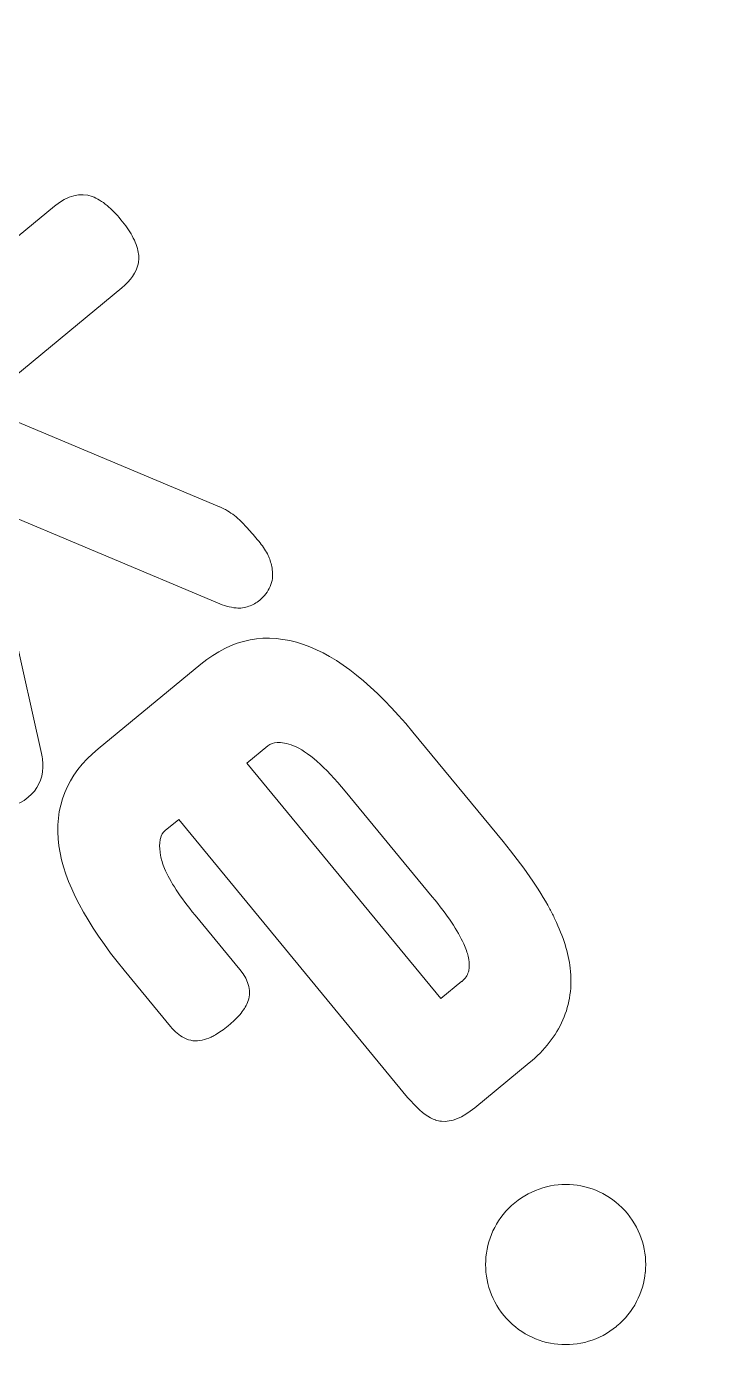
# Model space of a CAD drawing. Header units: inches. Extents: x -11.8 to 6.2, y -5.8 to 5.2.
# Drawn here: x -10.5957 to -10.385, y -0.6259 to -0.2144 of the extents above; entities that cross this region are included whole.
import ezdxf

# ---------------------------------------------------------------- set-up
doc = ezdxf.new("R2010")
doc.units = ezdxf.units.IN
doc.header["$MEASUREMENT"] = 0
doc.layers.add('VIEW_HATCHES', color=7, linetype='Continuous')

msp = doc.modelspace()

# ---------------------------------------------------------------- linework, layer by layer
at = {"layer": 'VIEW_HATCHES', "color": 4, "lineweight": 5}
for points in [[(-7.45053, -1.05109), (-7.45053, -1.05109), (-8.80115, -1.78402), (-8.80115, -1.78402), (-8.80115, -1.78402), (-8.8679, -1.82032), (-8.94733, -1.8251), (-9.01796, -1.79706), (-9.01796, -1.79706), (-9.08859, -1.76902), (-9.14326, -1.71061), (-9.16693, -1.6384), (-9.16693, -1.6384), (-9.16693, -1.6384), (-9.64428, -0.17775), (-9.64428, -0.17775), (-9.64428, -0.17775), (-9.64428, -0.17775), (-9.64428, -0.17775), (-9.64428, -0.17775), (-9.64428, -0.17775), (-9.67043, -0.1607), (-11.00021, 0.69733), (-11.71428, 1.16294), (-11.71428, 1.16294), (-11.74568, 1.18339), (-11.75828, 1.2232), (-11.74443, 1.25802), (-11.74443, 1.25802), (-11.74443, 1.25802), (-11.28244, 2.4185), (-11.28244, 2.4185), (-11.28244, 2.4185), (-11.2686, 2.45331), (-11.23206, 2.47353), (-11.1952, 2.46684), (-11.1952, 2.46684), (-10.18202, 2.28256), (-8.80084, 2.02363), (-8.77013, 2.01805), (-8.77013, 2.01805), (-8.77013, 2.01805), (-8.77013, 2.01805), (-8.77013, 2.01805), (-8.77013, 2.01805), (-8.77013, 2.01805), (-7.41952, 2.75097), (-7.41952, 2.75097), (-7.41952, 2.75097), (-7.35276, 2.78728), (-7.27332, 2.79205), (-7.2027, 2.76401), (-7.2027, 2.76401), (-7.13207, 2.73597), (-7.07741, 2.67756), (-7.05373, 2.60535), (-7.05373, 2.60535), (-7.05373, 2.60535), (-6.57638, 1.14471), (-6.57638, 1.14471), (-6.57638, 1.14471), (-6.57638, 1.14471), (-6.57638, 1.14471), (-6.57638, 1.14471), (-6.57638, 1.14471), (-6.55024, 1.12766), (-5.17695, 0.24126), (-4.50639, -0.19598), (-4.50639, -0.19598), (-4.47499, -0.21644), (-4.46239, -0.25624), (-4.47624, -0.29106), (-4.47624, -0.29106), (-4.47624, -0.29106), (-4.93822, -1.45154), (-4.93822, -1.45154), (-4.93822, -1.45154), (-4.95207, -1.48635), (-4.9886, -1.50658), (-5.02547, -1.49989), (-5.02547, -1.49989), (-6.03865, -1.3156), (-7.41982, -1.05668), (-7.45053, -1.05109), (-7.45053, -1.05109), (-7.45053, -1.05109), (-7.45053, -1.05109), (-7.45053, -1.05109)], [(-10.37932, -1.09702), (-10.37932, -1.09702), (-10.77609, -1.01295), (-10.77609, -1.01295), (-10.77609, -1.01295), (-10.79796, -1.01067), (-10.81962, -0.99843), (-10.83522, -0.97953), (-10.83522, -0.97953), (-10.85082, -0.96063), (-10.85873, -0.9369), (-10.85683, -0.91499), (-10.85683, -0.91499), (-10.85683, -0.91499), (-10.86355, -0.50948), (-10.86355, -0.50948), (-10.86355, -0.50948), (-10.86355, -0.50948), (-10.86355, -0.50948), (-10.86355, -0.50948), (-10.86355, -0.50948), (-10.86857, -0.50083), (-11.1248, -0.06317), (-11.26185, 0.17306), (-11.26185, 0.17306), (-11.26787, 0.18343), (-11.2667, 0.19544), (-11.25907, 0.20174), (-11.25907, 0.20174), (-11.25907, 0.20174), (-11.00456, 0.41148), (-11.00456, 0.41148), (-11.00456, 0.41148), (-10.99693, 0.41778), (-10.98493, 0.41661), (-10.97588, 0.40872), (-10.97588, 0.40872), (-10.72739, 0.1917), (-10.38951, -0.10604), (-10.38198, -0.11262), (-10.38198, -0.11262), (-10.38198, -0.11262), (-10.38198, -0.11262), (-10.38198, -0.11262), (-10.38198, -0.11262), (-10.38198, -0.11262), (-9.9857, -0.1971), (-9.9857, -0.1971), (-9.9857, -0.1971), (-9.96383, -0.19938), (-9.94217, -0.21163), (-9.92657, -0.23052), (-9.92657, -0.23052), (-9.91097, -0.24942), (-9.90307, -0.27315), (-9.90496, -0.29506), (-9.90496, -0.29506), (-9.90496, -0.29506), (-9.89775, -0.70016), (-9.89775, -0.70016), (-9.89775, -0.70016), (-9.89775, -0.70016), (-9.89775, -0.70016), (-9.89775, -0.70016), (-9.89775, -0.70016), (-9.89273, -0.7088), (-9.62815, -1.16086), (-9.49945, -1.3827), (-9.49945, -1.3827), (-9.49342, -1.39308), (-9.49459, -1.40508), (-9.50222, -1.41138), (-9.50222, -1.41138), (-9.50222, -1.41138), (-9.75673, -1.62112), (-9.75673, -1.62112), (-9.75673, -1.62112), (-9.76436, -1.62742), (-9.77637, -1.62626), (-9.78542, -1.61836), (-9.78542, -1.61836), (-10.03391, -1.40135), (-10.37179, -1.1036), (-10.37932, -1.09702), (-10.37932, -1.09702), (-10.37932, -1.09702), (-10.37932, -1.09702), (-10.37932, -1.09702)]]:
    msp.add_open_spline(points, degree=3, knots=[0, 0, 0, 0, 0.045455, 0.045455, 0.045455, 0.045455, 0.090909, 0.090909, 0.090909, 0.090909, 0.136364, 0.136364, 0.136364, 0.136364, 0.181818, 0.181818, 0.181818, 0.181818, 0.227273, 0.227273, 0.227273, 0.227273, 0.272727, 0.272727, 0.272727, 0.272727, 0.318182, 0.318182, 0.318182, 0.318182, 0.363636, 0.363636, 0.363636, 0.363636, 0.409091, 0.409091, 0.409091, 0.409091, 0.454545, 0.454545, 0.454545, 0.454545, 0.5, 0.5, 0.5, 0.5, 0.545455, 0.545455, 0.545455, 0.545455, 0.590909, 0.590909, 0.590909, 0.590909, 0.636364, 0.636364, 0.636364, 0.636364, 0.681818, 0.681818, 0.681818, 0.681818, 0.727273, 0.727273, 0.727273, 0.727273, 0.772727, 0.772727, 0.772727, 0.772727, 0.818182, 0.818182, 0.818182, 0.818182, 0.863636, 0.863636, 0.863636, 0.863636, 0.909091, 0.909091, 0.909091, 0.909091, 0.954545, 0.954545, 0.954545, 0.954545, 1, 1, 1, 1], dxfattribs=at)
at = {"layer": 'VIEW_HATCHES', "color": 2, "lineweight": 5}
for points, knots in [([(-10.61046, -0.33024), (-10.61046, -0.33024), (-10.53687, -0.36106), (-10.53687, -0.36106), (-10.53687, -0.36106), (-10.53687, -0.36106), (-10.53687, -0.36105), (-10.53687, -0.36105), (-10.53687, -0.36105), (-10.53687, -0.36105), (-10.53683, -0.36107), (-10.53683, -0.36107), (-10.53683, -0.36107), (-10.53683, -0.36107), (-10.53683, -0.36108), (-10.53683, -0.36108), (-10.53683, -0.36108), (-10.53644, -0.36124), (-10.53611, -0.36138), (-10.53589, -0.36149), (-10.53589, -0.36149), (-10.53569, -0.36159), (-10.53538, -0.36175), (-10.53499, -0.36196), (-10.53499, -0.36196), (-10.53346, -0.3628), (-10.53204, -0.36385), (-10.53072, -0.36511), (-10.53072, -0.36511), (-10.52994, -0.36584), (-10.529, -0.36683), (-10.52787, -0.36809), (-10.52787, -0.36809), (-10.5267, -0.36939), (-10.52555, -0.37073), (-10.52442, -0.37211), (-10.52442, -0.37211), (-10.52442, -0.37211), (-10.52441, -0.37212), (-10.52441, -0.37212), (-10.52441, -0.37212), (-10.52441, -0.37212), (-10.52442, -0.37213), (-10.52442, -0.37213), (-10.52442, -0.37213), (-10.52339, -0.37338), (-10.52257, -0.37467), (-10.52196, -0.37599), (-10.52196, -0.37599), (-10.52181, -0.37631), (-10.52171, -0.37654), (-10.52165, -0.37667), (-10.52165, -0.37667), (-10.52118, -0.37784), (-10.52086, -0.37905), (-10.52069, -0.3803), (-10.52069, -0.3803), (-10.52069, -0.3803), (-10.52068, -0.38031), (-10.52068, -0.38031), (-10.52068, -0.38031), (-10.52043, -0.38214), (-10.52066, -0.38387), (-10.52136, -0.3855), (-10.52136, -0.3855), (-10.52201, -0.38702), (-10.52306, -0.38839), (-10.52452, -0.38959), (-10.52452, -0.38959), (-10.52452, -0.38959), (-10.52451, -0.3896), (-10.52451, -0.3896), (-10.52451, -0.3896), (-10.52555, -0.39046), (-10.52666, -0.3911), (-10.52784, -0.39152), (-10.52784, -0.39152), (-10.52914, -0.39198), (-10.53045, -0.39215), (-10.53176, -0.39202), (-10.53176, -0.39202), (-10.53265, -0.39193), (-10.53361, -0.39175), (-10.53465, -0.39146), (-10.53465, -0.39146), (-10.53556, -0.39121), (-10.53648, -0.39087), (-10.53741, -0.39046), (-10.53741, -0.39046), (-10.53741, -0.39046), (-10.53741, -0.39046), (-10.53741, -0.39046), (-10.53741, -0.39046), (-10.53741, -0.39046), (-10.60826, -0.36067), (-10.60826, -0.36067), (-10.60826, -0.36067), (-10.60826, -0.36067), (-10.59124, -0.43647), (-10.59124, -0.43647), (-10.59124, -0.43647), (-10.59124, -0.43647), (-10.59125, -0.43647), (-10.59125, -0.43647), (-10.59125, -0.43647), (-10.59125, -0.43647), (-10.59123, -0.43652), (-10.59123, -0.43652), (-10.59123, -0.43652), (-10.59108, -0.43721), (-10.59097, -0.43792), (-10.5909, -0.43861), (-10.5909, -0.43861), (-10.59083, -0.43938), (-10.5908, -0.44007), (-10.59082, -0.44069), (-10.59082, -0.44069), (-10.59094, -0.44446), (-10.59244, -0.44754), (-10.5953, -0.4499), (-10.5953, -0.4499), (-10.59875, -0.45274), (-10.6024, -0.45333), (-10.60625, -0.45168), (-10.60625, -0.45168), (-10.60779, -0.45102), (-10.60936, -0.45), (-10.61094, -0.44863), (-10.61094, -0.44863), (-10.6124, -0.44737), (-10.61389, -0.44582), (-10.61543, -0.44396), (-10.61543, -0.44396), (-10.6182, -0.4406), (-10.62016, -0.43765), (-10.6213, -0.43512), (-10.6213, -0.43512), (-10.62243, -0.43264), (-10.6231, -0.43062), (-10.62333, -0.42906), (-10.62333, -0.42906), (-10.62333, -0.42906), (-10.63885, -0.35363), (-10.63885, -0.35363), (-10.63885, -0.35363), (-10.63885, -0.35363), (-10.65915, -0.37036), (-10.65915, -0.37036), (-10.65915, -0.37036), (-10.65915, -0.37036), (-10.65914, -0.37037), (-10.65914, -0.37037), (-10.65914, -0.37037), (-10.65914, -0.37037), (-10.65916, -0.37039), (-10.65916, -0.37039), (-10.65916, -0.37039), (-10.65916, -0.37039), (-10.65917, -0.37037), (-10.65917, -0.37037), (-10.65917, -0.37037), (-10.661, -0.37189), (-10.66281, -0.37291), (-10.66459, -0.37344), (-10.66459, -0.37344), (-10.66502, -0.37357), (-10.66534, -0.37365), (-10.66555, -0.37369), (-10.66555, -0.37369), (-10.66555, -0.37369), (-10.66557, -0.37369), (-10.66557, -0.37369), (-10.66557, -0.37369), (-10.66739, -0.37405), (-10.66913, -0.37391), (-10.6708, -0.37327), (-10.6708, -0.37327), (-10.67229, -0.37269), (-10.67381, -0.37176), (-10.67534, -0.37048), (-10.67534, -0.37048), (-10.67674, -0.3693), (-10.67815, -0.36786), (-10.67957, -0.36615), (-10.67957, -0.36615), (-10.68098, -0.36443), (-10.68213, -0.36278), (-10.683, -0.36119), (-10.683, -0.36119), (-10.68396, -0.35943), (-10.68457, -0.35776), (-10.68483, -0.35619), (-10.68483, -0.35619), (-10.68518, -0.35412), (-10.68481, -0.35209), (-10.68374, -0.35011), (-10.68374, -0.35011), (-10.68287, -0.3485), (-10.68152, -0.34693), (-10.6797, -0.34543), (-10.6797, -0.34543), (-10.6797, -0.34543), (-10.58728, -0.26924), (-10.58728, -0.26924), (-10.58728, -0.26924), (-10.58322, -0.26591), (-10.57938, -0.26491), (-10.57574, -0.26626), (-10.57574, -0.26626), (-10.57424, -0.26681), (-10.57272, -0.26774), (-10.57118, -0.26902), (-10.57118, -0.26902), (-10.56979, -0.27017), (-10.56839, -0.27161), (-10.56697, -0.27333), (-10.56697, -0.27333), (-10.56556, -0.27504), (-10.56441, -0.2767), (-10.56353, -0.27831), (-10.56353, -0.27831), (-10.56256, -0.28006), (-10.56193, -0.28172), (-10.56165, -0.2833), (-10.56165, -0.2833), (-10.56165, -0.2833), (-10.56165, -0.28336), (-10.56165, -0.28336), (-10.56165, -0.28336), (-10.56165, -0.28336), (-10.56164, -0.28337), (-10.56164, -0.28337), (-10.56164, -0.28337), (-10.56164, -0.28337), (-10.56165, -0.28337), (-10.56165, -0.28337), (-10.56165, -0.28337), (-10.56155, -0.28397), (-10.5615, -0.28456), (-10.56152, -0.28512), (-10.56152, -0.28512), (-10.56153, -0.28573), (-10.5616, -0.28632), (-10.56172, -0.28688), (-10.56172, -0.28688), (-10.56229, -0.28947), (-10.56395, -0.29191), (-10.56672, -0.29419), (-10.56672, -0.29419), (-10.56672, -0.29419), (-10.61046, -0.33024), (-10.61046, -0.33024)], [0, 0, 0, 0, 0.015873, 0.015873, 0.015873, 0.015873, 0.031746, 0.031746, 0.031746, 0.031746, 0.047619, 0.047619, 0.047619, 0.047619, 0.063492, 0.063492, 0.063492, 0.063492, 0.079365, 0.079365, 0.079365, 0.079365, 0.095238, 0.095238, 0.095238, 0.095238, 0.111111, 0.111111, 0.111111, 0.111111, 0.126984, 0.126984, 0.126984, 0.126984, 0.142857, 0.142857, 0.142857, 0.142857, 0.15873, 0.15873, 0.15873, 0.15873, 0.174603, 0.174603, 0.174603, 0.174603, 0.190476, 0.190476, 0.190476, 0.190476, 0.206349, 0.206349, 0.206349, 0.206349, 0.222222, 0.222222, 0.222222, 0.222222, 0.238095, 0.238095, 0.238095, 0.238095, 0.253968, 0.253968, 0.253968, 0.253968, 0.269841, 0.269841, 0.269841, 0.269841, 0.285714, 0.285714, 0.285714, 0.285714, 0.301587, 0.301587, 0.301587, 0.301587, 0.31746, 0.31746, 0.31746, 0.31746, 0.333333, 0.333333, 0.333333, 0.333333, 0.349206, 0.349206, 0.349206, 0.349206, 0.365079, 0.365079, 0.365079, 0.365079, 0.380952, 0.380952, 0.380952, 0.380952, 0.396825, 0.396825, 0.396825, 0.396825, 0.412698, 0.412698, 0.412698, 0.412698, 0.428571, 0.428571, 0.428571, 0.428571, 0.444444, 0.444444, 0.444444, 0.444444, 0.460317, 0.460317, 0.460317, 0.460317, 0.47619, 0.47619, 0.47619, 0.47619, 0.492063, 0.492063, 0.492063, 0.492063, 0.507937, 0.507937, 0.507937, 0.507937, 0.52381, 0.52381, 0.52381, 0.52381, 0.539683, 0.539683, 0.539683, 0.539683, 0.555556, 0.555556, 0.555556, 0.555556, 0.571429, 0.571429, 0.571429, 0.571429, 0.587302, 0.587302, 0.587302, 0.587302, 0.603175, 0.603175, 0.603175, 0.603175, 0.619048, 0.619048, 0.619048, 0.619048, 0.634921, 0.634921, 0.634921, 0.634921, 0.650794, 0.650794, 0.650794, 0.650794, 0.666667, 0.666667, 0.666667, 0.666667, 0.68254, 0.68254, 0.68254, 0.68254, 0.698413, 0.698413, 0.698413, 0.698413, 0.714286, 0.714286, 0.714286, 0.714286, 0.730159, 0.730159, 0.730159, 0.730159, 0.746032, 0.746032, 0.746032, 0.746032, 0.761905, 0.761905, 0.761905, 0.761905, 0.777778, 0.777778, 0.777778, 0.777778, 0.793651, 0.793651, 0.793651, 0.793651, 0.809524, 0.809524, 0.809524, 0.809524, 0.825397, 0.825397, 0.825397, 0.825397, 0.84127, 0.84127, 0.84127, 0.84127, 0.857143, 0.857143, 0.857143, 0.857143, 0.873016, 0.873016, 0.873016, 0.873016, 0.888889, 0.888889, 0.888889, 0.888889, 0.904762, 0.904762, 0.904762, 0.904762, 0.920635, 0.920635, 0.920635, 0.920635, 0.936508, 0.936508, 0.936508, 0.936508, 0.952381, 0.952381, 0.952381, 0.952381, 0.968254, 0.968254, 0.968254, 0.968254, 0.984127, 0.984127, 0.984127, 0.984127, 1, 1, 1, 1]), ([(-10.54931, -0.45669), (-10.54931, -0.45669), (-10.5534, -0.46006), (-10.5534, -0.46006), (-10.5534, -0.46006), (-10.5534, -0.46006), (-10.5534, -0.46006), (-10.5534, -0.46006), (-10.5534, -0.46006), (-10.5534, -0.46006), (-10.55341, -0.46005), (-10.55341, -0.46005), (-10.55341, -0.46005), (-10.55413, -0.46064), (-10.55463, -0.46146), (-10.55489, -0.46249), (-10.55489, -0.46249), (-10.55499, -0.4629), (-10.55506, -0.46336), (-10.55509, -0.46386), (-10.55509, -0.46386), (-10.55518, -0.46496), (-10.55509, -0.46623), (-10.55484, -0.46767), (-10.55484, -0.46767), (-10.55484, -0.46767), (-10.55483, -0.46767), (-10.55483, -0.46767), (-10.55483, -0.46767), (-10.55483, -0.46767), (-10.55483, -0.46769), (-10.55483, -0.46769), (-10.55483, -0.46769), (-10.55483, -0.46769), (-10.55483, -0.46769), (-10.55483, -0.46769), (-10.55483, -0.46769), (-10.55483, -0.46769), (-10.55483, -0.4677), (-10.55483, -0.4677), (-10.55483, -0.4677), (-10.55483, -0.4677), (-10.55483, -0.4677), (-10.55483, -0.4677), (-10.55483, -0.4677), (-10.55472, -0.46829), (-10.55457, -0.4689), (-10.55439, -0.46952), (-10.55439, -0.46952), (-10.55416, -0.47026), (-10.55391, -0.47096), (-10.55363, -0.47163), (-10.55363, -0.47163), (-10.55197, -0.47562), (-10.54886, -0.48038), (-10.5443, -0.48591), (-10.5443, -0.48591), (-10.5443, -0.48591), (-10.54431, -0.48592), (-10.54431, -0.48592), (-10.54431, -0.48592), (-10.54431, -0.48592), (-10.5306, -0.50255), (-10.5306, -0.50255), (-10.5306, -0.50255), (-10.52768, -0.5061), (-10.52689, -0.50948), (-10.52825, -0.51267), (-10.52825, -0.51267), (-10.52876, -0.51388), (-10.52956, -0.51511), (-10.53063, -0.51635), (-10.53063, -0.51635), (-10.53157, -0.51746), (-10.53273, -0.51857), (-10.53411, -0.5197), (-10.53411, -0.5197), (-10.53411, -0.5197), (-10.53413, -0.51973), (-10.53413, -0.51973), (-10.53413, -0.51973), (-10.53413, -0.51973), (-10.53415, -0.51972), (-10.53415, -0.51972), (-10.53415, -0.51972), (-10.53557, -0.52089), (-10.53688, -0.52181), (-10.53809, -0.5225), (-10.53809, -0.5225), (-10.53856, -0.52277), (-10.539, -0.523), (-10.5394, -0.52319), (-10.5394, -0.52319), (-10.54029, -0.52361), (-10.5412, -0.52393), (-10.54213, -0.52414), (-10.54213, -0.52414), (-10.54213, -0.52414), (-10.54213, -0.52415), (-10.54213, -0.52415), (-10.54213, -0.52415), (-10.54401, -0.52459), (-10.54587, -0.52435), (-10.54768, -0.52343), (-10.54768, -0.52343), (-10.54909, -0.52272), (-10.55046, -0.52157), (-10.55176, -0.51999), (-10.55176, -0.51999), (-10.55176, -0.51999), (-10.55177, -0.52), (-10.55177, -0.52), (-10.55177, -0.52), (-10.55177, -0.52), (-10.56596, -0.50279), (-10.56596, -0.50279), (-10.56596, -0.50279), (-10.56596, -0.50279), (-10.56595, -0.50278), (-10.56595, -0.50278), (-10.56595, -0.50278), (-10.57772, -0.4885), (-10.58437, -0.47583), (-10.58591, -0.46478), (-10.58591, -0.46478), (-10.58756, -0.45293), (-10.58357, -0.44304), (-10.57396, -0.43511), (-10.57396, -0.43511), (-10.57396, -0.43511), (-10.54257, -0.40924), (-10.54257, -0.40924), (-10.54257, -0.40924), (-10.54257, -0.40924), (-10.54256, -0.40923), (-10.54256, -0.40923), (-10.54256, -0.40923), (-10.54256, -0.40923), (-10.54255, -0.40924), (-10.54255, -0.40924), (-10.54255, -0.40924), (-10.53294, -0.40132), (-10.52247, -0.3993), (-10.51117, -0.40317), (-10.51117, -0.40317), (-10.50061, -0.40679), (-10.48946, -0.41573), (-10.4777, -0.42999), (-10.4777, -0.42999), (-10.4777, -0.42999), (-10.47769, -0.42998), (-10.47769, -0.42998), (-10.47769, -0.42998), (-10.47769, -0.42998), (-10.47767, -0.43), (-10.47767, -0.43), (-10.47767, -0.43), (-10.47767, -0.43), (-10.47768, -0.43002), (-10.47768, -0.43002), (-10.47768, -0.43002), (-10.47768, -0.43002), (-10.45013, -0.46343), (-10.45013, -0.46343), (-10.45013, -0.46343), (-10.45013, -0.46343), (-10.45012, -0.46342), (-10.45012, -0.46342), (-10.45012, -0.46342), (-10.45012, -0.46342), (-10.4501, -0.46344), (-10.4501, -0.46344), (-10.4501, -0.46344), (-10.4501, -0.46344), (-10.45011, -0.46345), (-10.45011, -0.46345), (-10.45011, -0.46345), (-10.44396, -0.47093), (-10.43919, -0.4778), (-10.43582, -0.48407), (-10.43582, -0.48407), (-10.4353, -0.48505), (-10.43477, -0.48609), (-10.43425, -0.48717), (-10.43425, -0.48717), (-10.43168, -0.49252), (-10.43013, -0.49749), (-10.4296, -0.50209), (-10.4296, -0.50209), (-10.4296, -0.50209), (-10.42958, -0.50214), (-10.42958, -0.50214), (-10.42958, -0.50214), (-10.42958, -0.50214), (-10.42957, -0.50215), (-10.42957, -0.50215), (-10.42957, -0.50215), (-10.42957, -0.50215), (-10.42959, -0.50215), (-10.42959, -0.50215), (-10.42959, -0.50215), (-10.42927, -0.50495), (-10.42929, -0.50766), (-10.42965, -0.51026), (-10.42965, -0.51026), (-10.43002, -0.51293), (-10.43075, -0.51549), (-10.43183, -0.51796), (-10.43183, -0.51796), (-10.43394, -0.5228), (-10.43737, -0.52717), (-10.44213, -0.53109), (-10.44213, -0.53109), (-10.44213, -0.53109), (-10.44214, -0.53108), (-10.44214, -0.53108), (-10.44214, -0.53108), (-10.44214, -0.53108), (-10.45877, -0.54479), (-10.45877, -0.54479), (-10.45877, -0.54479), (-10.45877, -0.54479), (-10.45876, -0.54481), (-10.45876, -0.54481), (-10.45876, -0.54481), (-10.46245, -0.54785), (-10.46585, -0.54922), (-10.46897, -0.54893), (-10.46897, -0.54893), (-10.46897, -0.54893), (-10.46898, -0.54894), (-10.46898, -0.54894), (-10.46898, -0.54894), (-10.46898, -0.54894), (-10.46899, -0.54893), (-10.46899, -0.54893), (-10.46899, -0.54893), (-10.46899, -0.54893), (-10.469, -0.54892), (-10.469, -0.54892), (-10.469, -0.54892), (-10.4696, -0.54886), (-10.47019, -0.54874), (-10.47075, -0.54856), (-10.47075, -0.54856), (-10.47075, -0.54856), (-10.47074, -0.54854), (-10.47074, -0.54854), (-10.47074, -0.54854), (-10.47129, -0.54837), (-10.4718, -0.54815), (-10.4723, -0.54789), (-10.4723, -0.54789), (-10.4723, -0.54789), (-10.4723, -0.54788), (-10.4723, -0.54788), (-10.4723, -0.54788), (-10.47444, -0.54677), (-10.47677, -0.54468), (-10.47929, -0.54163), (-10.47929, -0.54163), (-10.47929, -0.54163), (-10.54931, -0.45669), (-10.54931, -0.45669)], [0, 0, 0, 0, 0.015152, 0.015152, 0.015152, 0.015152, 0.030303, 0.030303, 0.030303, 0.030303, 0.045455, 0.045455, 0.045455, 0.045455, 0.060606, 0.060606, 0.060606, 0.060606, 0.075758, 0.075758, 0.075758, 0.075758, 0.090909, 0.090909, 0.090909, 0.090909, 0.106061, 0.106061, 0.106061, 0.106061, 0.121212, 0.121212, 0.121212, 0.121212, 0.136364, 0.136364, 0.136364, 0.136364, 0.151515, 0.151515, 0.151515, 0.151515, 0.166667, 0.166667, 0.166667, 0.166667, 0.181818, 0.181818, 0.181818, 0.181818, 0.19697, 0.19697, 0.19697, 0.19697, 0.212121, 0.212121, 0.212121, 0.212121, 0.227273, 0.227273, 0.227273, 0.227273, 0.242424, 0.242424, 0.242424, 0.242424, 0.257576, 0.257576, 0.257576, 0.257576, 0.272727, 0.272727, 0.272727, 0.272727, 0.287879, 0.287879, 0.287879, 0.287879, 0.30303, 0.30303, 0.30303, 0.30303, 0.318182, 0.318182, 0.318182, 0.318182, 0.333333, 0.333333, 0.333333, 0.333333, 0.348485, 0.348485, 0.348485, 0.348485, 0.363636, 0.363636, 0.363636, 0.363636, 0.378788, 0.378788, 0.378788, 0.378788, 0.393939, 0.393939, 0.393939, 0.393939, 0.409091, 0.409091, 0.409091, 0.409091, 0.424242, 0.424242, 0.424242, 0.424242, 0.439394, 0.439394, 0.439394, 0.439394, 0.454545, 0.454545, 0.454545, 0.454545, 0.469697, 0.469697, 0.469697, 0.469697, 0.484848, 0.484848, 0.484848, 0.484848, 0.5, 0.5, 0.5, 0.5, 0.515152, 0.515152, 0.515152, 0.515152, 0.530303, 0.530303, 0.530303, 0.530303, 0.545455, 0.545455, 0.545455, 0.545455, 0.560606, 0.560606, 0.560606, 0.560606, 0.575758, 0.575758, 0.575758, 0.575758, 0.590909, 0.590909, 0.590909, 0.590909, 0.606061, 0.606061, 0.606061, 0.606061, 0.621212, 0.621212, 0.621212, 0.621212, 0.636364, 0.636364, 0.636364, 0.636364, 0.651515, 0.651515, 0.651515, 0.651515, 0.666667, 0.666667, 0.666667, 0.666667, 0.681818, 0.681818, 0.681818, 0.681818, 0.69697, 0.69697, 0.69697, 0.69697, 0.712121, 0.712121, 0.712121, 0.712121, 0.727273, 0.727273, 0.727273, 0.727273, 0.742424, 0.742424, 0.742424, 0.742424, 0.757576, 0.757576, 0.757576, 0.757576, 0.772727, 0.772727, 0.772727, 0.772727, 0.787879, 0.787879, 0.787879, 0.787879, 0.80303, 0.80303, 0.80303, 0.80303, 0.818182, 0.818182, 0.818182, 0.818182, 0.833333, 0.833333, 0.833333, 0.833333, 0.848485, 0.848485, 0.848485, 0.848485, 0.863636, 0.863636, 0.863636, 0.863636, 0.878788, 0.878788, 0.878788, 0.878788, 0.893939, 0.893939, 0.893939, 0.893939, 0.909091, 0.909091, 0.909091, 0.909091, 0.924242, 0.924242, 0.924242, 0.924242, 0.939394, 0.939394, 0.939394, 0.939394, 0.954545, 0.954545, 0.954545, 0.954545, 0.969697, 0.969697, 0.969697, 0.969697, 0.984848, 0.984848, 0.984848, 0.984848, 1, 1, 1, 1]), ([(-10.52843, -0.43947), (-10.52843, -0.43947), (-10.4691, -0.51144), (-10.4691, -0.51144), (-10.4691, -0.51144), (-10.4691, -0.51144), (-10.46269, -0.50615), (-10.46269, -0.50615), (-10.46269, -0.50615), (-10.46269, -0.50615), (-10.46268, -0.50615), (-10.46268, -0.50615), (-10.46268, -0.50615), (-10.46268, -0.50615), (-10.46267, -0.50616), (-10.46267, -0.50616), (-10.46267, -0.50616), (-10.46168, -0.50534), (-10.46103, -0.50436), (-10.46071, -0.50323), (-10.46071, -0.50323), (-10.46059, -0.50281), (-10.46051, -0.50238), (-10.46048, -0.50196), (-10.46048, -0.50196), (-10.46039, -0.50094), (-10.4605, -0.4998), (-10.46078, -0.49851), (-10.46078, -0.49851), (-10.46078, -0.49851), (-10.46078, -0.49851), (-10.46078, -0.49851), (-10.46078, -0.49851), (-10.46078, -0.49851), (-10.46078, -0.4985), (-10.46078, -0.4985), (-10.46078, -0.4985), (-10.46078, -0.4985), (-10.46079, -0.49849), (-10.46079, -0.49849), (-10.46079, -0.49849), (-10.46091, -0.49796), (-10.46108, -0.49736), (-10.46131, -0.49672), (-10.46131, -0.49672), (-10.46154, -0.49606), (-10.46181, -0.49537), (-10.46214, -0.49465), (-10.46214, -0.49465), (-10.46394, -0.4907), (-10.46715, -0.48591), (-10.47178, -0.4803), (-10.47178, -0.4803), (-10.47178, -0.4803), (-10.49837, -0.44804), (-10.49837, -0.44804), (-10.49837, -0.44804), (-10.50459, -0.4405), (-10.50988, -0.43587), (-10.51424, -0.43414), (-10.51424, -0.43414), (-10.51618, -0.43338), (-10.51784, -0.43304), (-10.51922, -0.43311), (-10.51922, -0.43311), (-10.52029, -0.43318), (-10.52122, -0.43354), (-10.52201, -0.43419), (-10.52201, -0.43419), (-10.52201, -0.43419), (-10.52843, -0.43947), (-10.52843, -0.43947)], [0, 0, 0, 0, 0.055556, 0.055556, 0.055556, 0.055556, 0.111111, 0.111111, 0.111111, 0.111111, 0.166667, 0.166667, 0.166667, 0.166667, 0.222222, 0.222222, 0.222222, 0.222222, 0.277778, 0.277778, 0.277778, 0.277778, 0.333333, 0.333333, 0.333333, 0.333333, 0.388889, 0.388889, 0.388889, 0.388889, 0.444444, 0.444444, 0.444444, 0.444444, 0.5, 0.5, 0.5, 0.5, 0.555556, 0.555556, 0.555556, 0.555556, 0.611111, 0.611111, 0.611111, 0.611111, 0.666667, 0.666667, 0.666667, 0.666667, 0.722222, 0.722222, 0.722222, 0.722222, 0.777778, 0.777778, 0.777778, 0.777778, 0.833333, 0.833333, 0.833333, 0.833333, 0.888889, 0.888889, 0.888889, 0.888889, 0.944444, 0.944444, 0.944444, 0.944444, 1, 1, 1, 1]), ([(-10.41208, -0.57716), (-10.41208, -0.57716), (-10.41208, -0.57716), (-10.41208, -0.57716), (-10.41208, -0.57716), (-10.41208, -0.57716), (-10.41209, -0.57717), (-10.41209, -0.57717), (-10.41209, -0.57717), (-10.40779, -0.5824), (-10.406, -0.58886), (-10.4066, -0.59509), (-10.4066, -0.59509), (-10.4066, -0.59509), (-10.40662, -0.59509), (-10.40662, -0.59509), (-10.40662, -0.59509), (-10.40722, -0.60131), (-10.41019, -0.60731), (-10.4154, -0.61161), (-10.4154, -0.61161), (-10.4154, -0.61161), (-10.41539, -0.61163), (-10.41539, -0.61163), (-10.41539, -0.61163), (-10.41539, -0.61163), (-10.4154, -0.61163), (-10.4154, -0.61163), (-10.4154, -0.61163), (-10.4154, -0.61163), (-10.41541, -0.61163), (-10.41541, -0.61163), (-10.41541, -0.61163), (-10.41541, -0.61163), (-10.41542, -0.61162), (-10.41542, -0.61162), (-10.41542, -0.61162), (-10.42063, -0.61592), (-10.42709, -0.6177), (-10.43333, -0.6171), (-10.43333, -0.6171), (-10.43333, -0.6171), (-10.43333, -0.61711), (-10.43333, -0.61711), (-10.43333, -0.61711), (-10.43955, -0.61651), (-10.44555, -0.61353), (-10.44986, -0.60831), (-10.44986, -0.60831), (-10.44986, -0.60831), (-10.44987, -0.60832), (-10.44987, -0.60832), (-10.44987, -0.60832), (-10.44987, -0.60832), (-10.44988, -0.60831), (-10.44988, -0.60831), (-10.44988, -0.60831), (-10.44988, -0.60831), (-10.44988, -0.60831), (-10.44988, -0.60831), (-10.44988, -0.60831), (-10.44988, -0.60831), (-10.44987, -0.6083), (-10.44987, -0.6083), (-10.44987, -0.6083), (-10.45417, -0.60308), (-10.45594, -0.59661), (-10.45534, -0.59037), (-10.45534, -0.59037), (-10.45474, -0.58416), (-10.45176, -0.57816), (-10.44656, -0.57386), (-10.44656, -0.57386), (-10.44656, -0.57386), (-10.44656, -0.57384), (-10.44656, -0.57384), (-10.44656, -0.57384), (-10.44656, -0.57384), (-10.44656, -0.57383), (-10.44656, -0.57383), (-10.44656, -0.57383), (-10.44656, -0.57383), (-10.44655, -0.57383), (-10.44655, -0.57383), (-10.44655, -0.57383), (-10.44655, -0.57383), (-10.44654, -0.57385), (-10.44654, -0.57385), (-10.44654, -0.57385), (-10.44132, -0.56955), (-10.43485, -0.56777), (-10.42862, -0.56837), (-10.42862, -0.56837), (-10.4224, -0.56897), (-10.4164, -0.57195), (-10.4121, -0.57716), (-10.4121, -0.57716), (-10.4121, -0.57716), (-10.41209, -0.57715), (-10.41209, -0.57715), (-10.41209, -0.57715), (-10.41209, -0.57715), (-10.41208, -0.57716), (-10.41208, -0.57716)], [0, 0, 0, 0, 0.038462, 0.038462, 0.038462, 0.038462, 0.076923, 0.076923, 0.076923, 0.076923, 0.115385, 0.115385, 0.115385, 0.115385, 0.153846, 0.153846, 0.153846, 0.153846, 0.192308, 0.192308, 0.192308, 0.192308, 0.230769, 0.230769, 0.230769, 0.230769, 0.269231, 0.269231, 0.269231, 0.269231, 0.307692, 0.307692, 0.307692, 0.307692, 0.346154, 0.346154, 0.346154, 0.346154, 0.384615, 0.384615, 0.384615, 0.384615, 0.423077, 0.423077, 0.423077, 0.423077, 0.461538, 0.461538, 0.461538, 0.461538, 0.5, 0.5, 0.5, 0.5, 0.538462, 0.538462, 0.538462, 0.538462, 0.576923, 0.576923, 0.576923, 0.576923, 0.615385, 0.615385, 0.615385, 0.615385, 0.653846, 0.653846, 0.653846, 0.653846, 0.692308, 0.692308, 0.692308, 0.692308, 0.730769, 0.730769, 0.730769, 0.730769, 0.769231, 0.769231, 0.769231, 0.769231, 0.807692, 0.807692, 0.807692, 0.807692, 0.846154, 0.846154, 0.846154, 0.846154, 0.884615, 0.884615, 0.884615, 0.884615, 0.923077, 0.923077, 0.923077, 0.923077, 0.961538, 0.961538, 0.961538, 0.961538, 1, 1, 1, 1])]:
    msp.add_open_spline(points, degree=3, knots=knots, dxfattribs=at)

doc.saveas('drawing.dxf')
